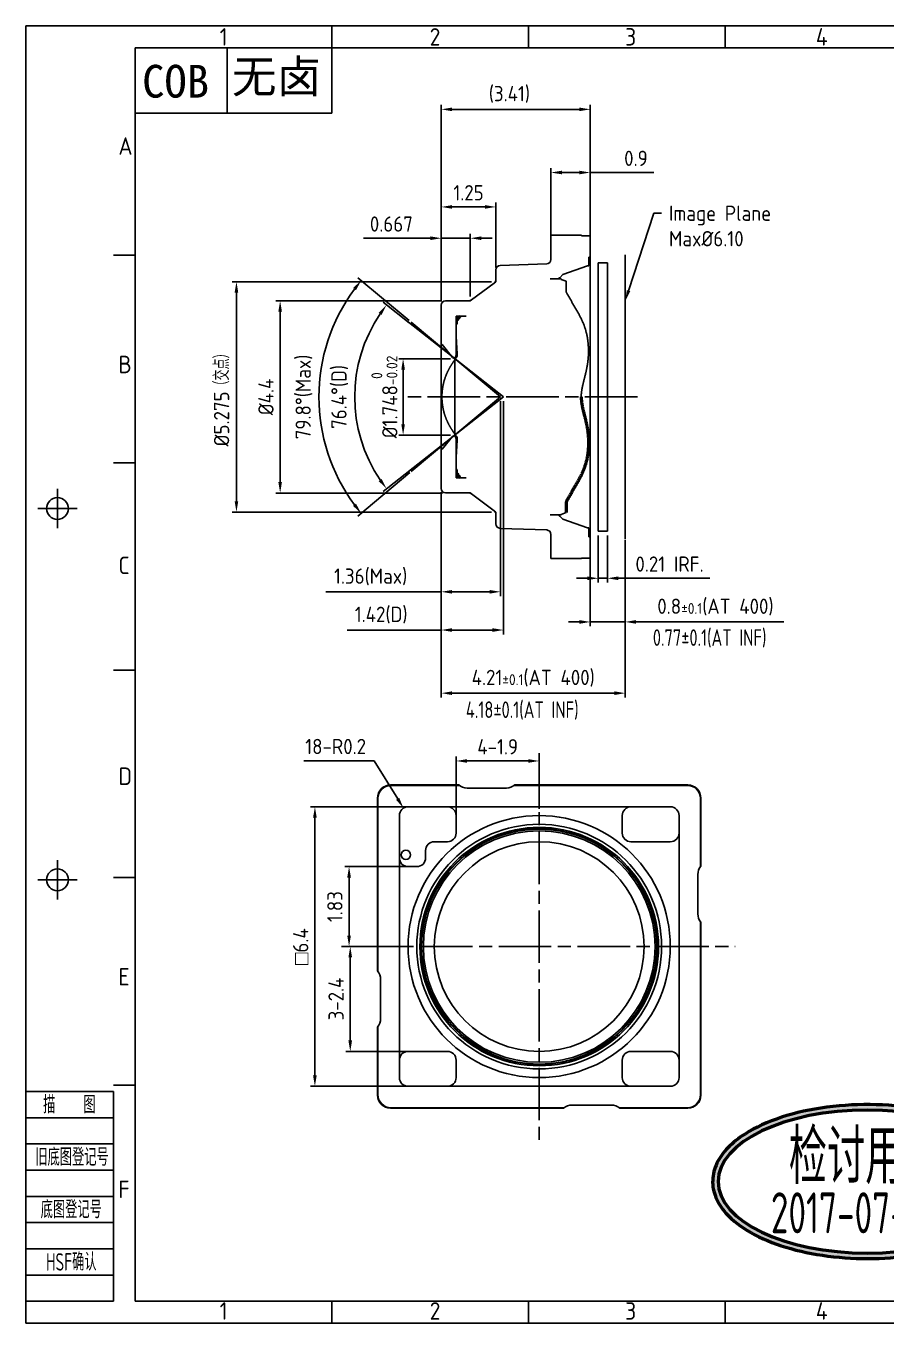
# Model space of a CAD drawing. Header units: millimetres. Extents: x 30.3 to 72.3, y 20.5 to 50.2.
# Drawn here: x 30.34 to 50.02, y 20.51 to 50.21 of the extents above; entities that cross this region are included whole.
import ezdxf
from ezdxf.enums import TextEntityAlignment as Align

# ---------------------------------------------------------------- set-up
doc = ezdxf.new("R2010")
doc.units = ezdxf.units.MM
doc.header["$LTSCALE"] = 0.1
doc.linetypes.add('AM_ISO08W050', pattern=[18, 12, -1.5, 3, -1.5])
doc.linetypes.add('Amconstr', pattern=[9999, 9999, 0])
for name, color, linetype in [('02___PRT_ALL_AXES', 7, 'Continuous'), ('5', 3, 'Continuous'), ('8', 1, 'Continuous'), ('RAHM2', 1, 'Continuous'), ('RAHM3', 2, 'Continuous')]:
    doc.layers.add(name, color=color, linetype=linetype)
for name, color, linetype, lineweight in [('AM_0', 7, 'Continuous', 50), ('AM_5', 3, 'Continuous', 25), ('AM_7', 4, 'AM_ISO08W050', 25), ('AM_BOR', 7, 'Continuous', 50), ('AM_CL', 1, 'Amconstr', 25), ('文字序号-AM_5', 3, 'Continuous', 25)]:
    doc.layers.add(name, color=color, linetype=linetype, lineweight=lineweight)
doc.styles.add('hb', font='simhei.ttf')
doc.styles.add('HZ', font='geniso', dxfattribs={"width": 0.7, "bigfont": 'hztxt'})
doc.styles.get("Standard").update_dxf_attribs({"font": 'ISOCP.SHX', "bigfont": 'gbcbig.shx'})
doc.dimstyles.new('AM_GB$0', dxfattribs={"dimtxt": 3.5, "dimasz": 2.5, "dimexe": 1, "dimexo": 1, "dimgap": 1.5, "dimtad": 1, "dimdsep": 46, "dimtxsty": 'Standard', "dimcen": 0, "dimclrd": 256, "dimclre": 256, "dimclrt": 2, "dimadec": 0, "dimazin": 2, "dimtp": 0.1, "dimtm": 0.1, "dimtfac": 0.71, "dimtdec": 3, "dimtmove": 0, "dimatfit": 3, "dimfxl": 0, "dimlwd": -1, "dimlwe": -1, "dimarcsym": 0})
doc.dimstyles.new('AM_GB$2', dxfattribs={"dimtxt": 3.5, "dimasz": 2.5, "dimexe": 1, "dimexo": 1, "dimgap": 1.5, "dimtad": 1, "dimdsep": 46, "dimtxsty": 'Standard', "dimcen": 0, "dimclrd": 256, "dimclre": 256, "dimclrt": 2, "dimadec": 0, "dimazin": 2, "dimtp": 0.1, "dimtm": 0.1, "dimtfac": 0.71, "dimtdec": 3, "dimtmove": 0, "dimatfit": 3, "dimfxl": 0, "dimlwd": -1, "dimlwe": -1, "dimarcsym": 0})
doc.dimstyles.new('AM_GB$4', dxfattribs={"dimtxt": 3.5, "dimasz": 2.5, "dimexe": 1, "dimexo": 1, "dimgap": 1.5, "dimtad": 1, "dimtoh": 1, "dimdsep": 46, "dimtxsty": 'Standard', "dimcen": 0, "dimclrd": 256, "dimclre": 256, "dimclrt": 2, "dimadec": 0, "dimazin": 2, "dimtp": 0.1, "dimtm": 0.1, "dimtfac": 0.71, "dimtdec": 3, "dimtofl": 0, "dimtmove": 0, "dimatfit": 0, "dimfxl": 0, "dimlwd": -1, "dimlwe": -1, "dimarcsym": 0})

# ---------------------------------------------------------------- blocks, each defined once
blk = doc.blocks.new('2013-A3-COB')
for p, q in [((70, 292), (70, 297)), ((115, 292), (115, 297)), ((160, 292), (160, 297)), ((25, 292), (415, 292)), ((25, 292), (25, 5)), ((25, 292), (70, 292)), ((25, 277), (25, 292)), ((46.05, 277), (46.05, 292)), ((46.05, 277), (25, 277)), ((25, 244.5), (20, 244.5)), ((25, 197), (20, 197)), ((25, 149.5), (20, 149.5)), ((25, 102), (20, 102)), ((25, 54.5), (20, 54.5)), ((415, 5), (25, 5)), ((70, 5), (70, 0)), ((115, 5), (115, 0)), ((160, 5), (160, 0)), ((160, 5), (160, 0))]:
    blk.add_line(p, q)
at = {"layer": '5'}
for p, q in [((7.2, 186.5), (7.2, 191)), ((7.2, 186.5), (2.7, 186.5)), ((7.2, 186.5), (11.7, 186.5)), ((7.2, 186.5), (7.2, 182)), ((7.2, 101.5), (7.2, 106)), ((7.2, 101.5), (2.7, 101.5)), ((7.2, 101.5), (7.2, 97)), ((7.2, 101.5), (11.7, 101.5))]:
    blk.add_line(p, q, dxfattribs=at)
blk.add_lwpolyline([(420, 0), (0, 0), (0, 297), (420, 297)], close=True, dxfattribs=at)
for centre in [(7.2, 186.5), (7.2, 101.5)]:
    blk.add_circle(centre, 2.5, dxfattribs=at)
at = {"layer": 'RAHM2'}
for p, q in [((20, 47), (0, 47)), ((20, 35), (0, 35)), ((20, 23), (0, 23)), ((20, 17), (0, 17)), ((20, 11), (0, 11))]:
    blk.add_line(p, q, dxfattribs=at)
at = {"layer": 'RAHM3'}
for p, q in [((20, 53), (0, 53)), ((20, 53), (20, 5)), ((20, 41), (0, 41)), ((20, 29), (0, 29)), ((20, 5), (0, 5))]:
    blk.add_line(p, q, dxfattribs=at)
at = {"insert": (21.48, 288.09), "char_height": 7.5, "width": 78.3284, "attachment_point": 1, "style": 'hb'}
blk.add_mtext(' COB', dxfattribs=at)
at = {"layer": 'AM_BOR', "color": 1, "lineweight": 25}
for s, p in [('1', (44.31, 292.5)), ('2', (92.37, 292.5)), ('3', (137.1, 292.5)), ('4', (180.73, 292.5)), ('A', (21.15, 267.49)), ('B', (21.15, 217.49)), ('C', (21.15, 171.49)), ('D', (21.15, 123.21)), ('E', (21.15, 77.28)), ('F', (21.15, 28.62)), ('1', (44.31, 0.77)), ('2', (92.37, 0.77)), ('3', (137.1, 0.77)), ('4', (180.73, 0.77))]:
    blk.add_text(s, height=4, dxfattribs=at).set_placement(p)
at = {"layer": 'RAHM2', "style": 'HZ', "width": 0.7}
for s, p in [('描    图', (9.92, 48)), ('旧底图登记号', (10.54, 36)), ('底图登记号', (10.37, 24)), ('HSF确认', (10.37, 12))]:
    blk.add_text(s, height=4, dxfattribs=at).set_placement(p, align=Align.CENTER)
blk.add_attdef('MT', text='', height=4, dxfattribs=at).set_placement((9.94, 43.82), align=Align.MIDDLE)
blk = doc.blocks.new('*D15')
at = {"layer": 'DEFPOINTS', "color": 0}
for p in [(39.838, 39.561), (44.048, 38.532), (44.048, 34.928)]:
    blk.add_point(p, dxfattribs=at)
at = {"layer": '文字序号-AM_5'}
for p, q in [((39.838, 39.461), (39.838, 34.828)), ((44.048, 38.432), (44.048, 34.828)), ((40.088, 34.928), (43.798, 34.928))]:
    blk.add_line(p, q, dxfattribs=at)
for points in [[(40.088, 34.97), (40.088, 34.886), (39.838, 34.928)], [(43.798, 34.97), (43.798, 34.886), (44.048, 34.928)]]:
    blk.add_solid(points, dxfattribs=at)
at = {"layer": '文字序号-AM_5', "color": 2, "insert": (41.943, 35.271), "char_height": 0.35, "attachment_point": 5}
blk.add_mtext('4.21{\\H0.248500;±0.1}(AT 400)', dxfattribs=at)
blk = doc.blocks.new('*D16')
at = {"layer": 'DEFPOINTS', "color": 0}
for p in [(43.248, 48.296), (43.248, 44.716), (39.838, 43.811)]:
    blk.add_point(p, dxfattribs=at)
at = {"layer": '文字序号-AM_5'}
for p, q in [((39.838, 43.911), (39.838, 48.396)), ((40.088, 48.296), (42.998, 48.296)), ((43.248, 44.816), (43.248, 48.396))]:
    blk.add_line(p, q, dxfattribs=at)
for points in [[(40.088, 48.337), (40.088, 48.254), (39.838, 48.296)], [(42.998, 48.337), (42.998, 48.254), (43.248, 48.296)]]:
    blk.add_solid(points, dxfattribs=at)
at = {"layer": '文字序号-AM_5', "color": 2, "insert": (41.398, 48.638), "char_height": 0.35, "attachment_point": 5}
blk.add_mtext('(3.41)', dxfattribs=at)
blk = doc.blocks.new('*D17')
at = {"layer": 'DEFPOINTS', "color": 0}
for p in [(43.431, 38.639), (43.641, 38.639), (43.641, 37.559)]:
    blk.add_point(p, dxfattribs=at)
at = {"layer": '文字序号-AM_5'}
for p, q in [((43.431, 38.539), (43.431, 37.459)), ((43.641, 38.539), (43.641, 37.459)), ((43.181, 37.559), (42.931, 37.559)), ((43.431, 37.559), (43.641, 37.559)), ((43.891, 37.559), (45.981, 37.559))]:
    blk.add_line(p, q, dxfattribs=at)
for points in [[(43.181, 37.601), (43.181, 37.517), (43.431, 37.559)], [(43.891, 37.601), (43.891, 37.517), (43.641, 37.559)]]:
    blk.add_solid(points, dxfattribs=at)
at = {"layer": '文字序号-AM_5', "color": 2, "insert": (45.061, 37.884), "char_height": 0.35, "attachment_point": 5}
blk.add_mtext('0.21 IRF.', dxfattribs=at)
blk = doc.blocks.new('*D18')
at = {"layer": 'DEFPOINTS', "color": 0}
for p in [(43.248, 38.706), (44.048, 38.532), (44.048, 36.559)]:
    blk.add_point(p, dxfattribs=at)
at = {"layer": '文字序号-AM_5'}
for p, q in [((43.248, 38.606), (43.248, 36.459)), ((44.048, 38.432), (44.048, 36.459)), ((42.998, 36.559), (42.748, 36.559)), ((43.248, 36.559), (44.048, 36.559)), ((44.298, 36.559), (47.676, 36.559))]:
    blk.add_line(p, q, dxfattribs=at)
for points in [[(42.998, 36.601), (42.998, 36.517), (43.248, 36.559)], [(44.298, 36.601), (44.298, 36.517), (44.048, 36.559)]]:
    blk.add_solid(points, dxfattribs=at)
at = {"layer": '文字序号-AM_5', "color": 2, "insert": (46.112, 36.901), "char_height": 0.35, "attachment_point": 5}
blk.add_mtext('0.8{\\H0.248500;±0.1}(AT 400)', dxfattribs=at)
blk = doc.blocks.new('*D19')
at = {"layer": 'DEFPOINTS', "color": 0}
for p in [(41.195, 41.711), (39.838, 39.561), (41.195, 37.249)]:
    blk.add_point(p, dxfattribs=at)
at = {"layer": '文字序号-AM_5'}
for p, q in [((41.195, 41.611), (41.195, 37.149)), ((39.838, 39.461), (39.838, 37.149)), ((39.838, 37.249), (37.198, 37.249)), ((40.945, 37.249), (40.088, 37.249))]:
    blk.add_line(p, q, dxfattribs=at)
for points in [[(40.088, 37.29), (40.088, 37.207), (39.838, 37.249)], [(40.945, 37.29), (40.945, 37.207), (41.195, 37.249)]]:
    blk.add_solid(points, dxfattribs=at)
at = {"layer": '文字序号-AM_5', "color": 2, "insert": (38.223, 37.591), "char_height": 0.35, "attachment_point": 5}
blk.add_mtext('1.36(Max)', dxfattribs=at)
blk = doc.blocks.new('*D20')
at = {"layer": 'DEFPOINTS', "color": 0}
for p in [(41.261, 41.711), (39.838, 39.634), (41.261, 36.374)]:
    blk.add_point(p, dxfattribs=at)
at = {"layer": '文字序号-AM_5'}
for p, q in [((41.261, 41.611), (41.261, 36.274)), ((39.838, 39.534), (39.838, 36.274)), ((39.838, 36.374), (37.684, 36.374)), ((41.011, 36.374), (40.088, 36.374))]:
    blk.add_line(p, q, dxfattribs=at)
for points in [[(40.088, 36.415), (40.088, 36.332), (39.838, 36.374)], [(41.011, 36.415), (41.011, 36.332), (41.261, 36.374)]]:
    blk.add_solid(points, dxfattribs=at)
at = {"layer": '文字序号-AM_5', "color": 2, "insert": (38.464, 36.716), "char_height": 0.35, "attachment_point": 5}
blk.add_mtext('1.42(D)', dxfattribs=at)
blk = doc.blocks.new('S5')
at = {"layer": '文字序号-AM_5', "color": 3}
for p, q in [((2196.023, 952.321), (2195.448, 950.547)), ((2196.198, 952.321), (2196.023, 952.321))]:
    blk.add_line(p, q, dxfattribs=at)
blk.add_trace([(2195.409, 950.56), (2195.488, 950.534), (2195.371, 950.309)], dxfattribs=at)
at = {"layer": '文字序号-AM_5', "color": 2, "insert": (2196.373, 952.496), "char_height": 0.35, "attachment_point": 1}
blk.add_mtext('Image Plane\\PMax%%C6.10', dxfattribs=at)
blk = doc.blocks.new('*D21')
at = {"layer": 'AM_5'}
for p, q in [((39.102, 43.462), (37.932, 44.441)), ((39.123, 39.978), (37.932, 38.981))]:
    blk.add_line(p, q, dxfattribs=at)
blk.add_arc((41.195, 41.711), 4.155, 143.5314, 216.4686, dxfattribs=at)
for points in [[(37.821, 44.206), (37.887, 44.155), (38.008, 44.377)], [(37.887, 39.268), (37.821, 39.216), (38.008, 39.045)]]:
    blk.add_solid(points, dxfattribs=at)
at = {"layer": 'DEFPOINTS', "color": 0}
for p in [(39.179, 43.398), (37.152, 42.667), (41.195, 41.711), (41.195, 41.711), (39.2, 40.042)]:
    blk.add_point(p, dxfattribs=at)
at = {"layer": 'AM_5', "color": 2, "insert": (36.697, 41.711), "char_height": 0.35, "attachment_point": 5, "rotation": 90}
blk.add_mtext('79.8°(Max)', dxfattribs=at)
blk = doc.blocks.new('*D22')
at = {"layer": 'AM_5'}
for p, q in [((39.108, 43.405), (38.509, 43.877)), ((39.123, 40.029), (38.509, 39.546))]:
    blk.add_line(p, q, dxfattribs=at)
blk.add_arc((41.261, 41.711), 3.402, 146.0116, 213.9884, dxfattribs=at)
for points in [[(38.407, 43.638), (38.474, 43.588), (38.587, 43.815)], [(38.474, 39.834), (38.407, 39.785), (38.587, 39.608)]]:
    blk.add_solid(points, dxfattribs=at)
at = {"layer": 'DEFPOINTS', "color": 0}
for p in [(39.187, 43.343), (37.943, 42.461), (41.261, 41.711), (41.261, 41.711), (39.202, 40.091)]:
    blk.add_point(p, dxfattribs=at)
at = {"layer": 'AM_5', "color": 2, "insert": (37.516, 41.711), "char_height": 0.35, "attachment_point": 5, "rotation": 90}
blk.add_mtext('76.4°(D)', dxfattribs=at)
blk = doc.blocks.new('*D23')
at = {"layer": 'AM_5'}
for p, q in [((42.348, 45.235), (42.348, 46.949)), ((43.248, 44.816), (43.248, 46.949)), ((42.598, 46.849), (42.998, 46.849)), ((43.248, 46.849), (44.7, 46.849))]:
    blk.add_line(p, q, dxfattribs=at)
for points in [[(42.598, 46.891), (42.598, 46.808), (42.348, 46.849)], [(42.998, 46.891), (42.998, 46.808), (43.248, 46.849)]]:
    blk.add_solid(points, dxfattribs=at)
at = {"layer": 'DEFPOINTS', "color": 0}
for p in [(42.348, 46.849), (42.348, 45.135), (43.248, 44.716)]:
    blk.add_point(p, dxfattribs=at)
at = {"layer": 'AM_5', "color": 2, "insert": (44.293, 47.174), "char_height": 0.35, "attachment_point": 5}
blk.add_mtext('0.9', dxfattribs=at)
blk = doc.blocks.new('*D24')
at = {"layer": 'AM_5'}
for p, q in [((39.85, 43.911), (36.053, 43.911)), ((36.153, 43.661), (36.153, 39.761)), ((39.865, 39.511), (36.053, 39.511))]:
    blk.add_line(p, q, dxfattribs=at)
for points in [[(36.111, 43.661), (36.194, 43.661), (36.153, 43.911)], [(36.111, 39.761), (36.194, 39.761), (36.153, 39.511)]]:
    blk.add_solid(points, dxfattribs=at)
at = {"layer": 'DEFPOINTS', "color": 0}
for p in [(39.95, 43.911), (36.153, 39.511), (39.965, 39.511)]:
    blk.add_point(p, dxfattribs=at)
at = {"layer": 'AM_5', "color": 2, "insert": (35.828, 41.711), "char_height": 0.35, "attachment_point": 5, "rotation": 90}
blk.add_mtext('%%c4.4', dxfattribs=at)
blk = doc.blocks.new('*D25')
at = {"layer": 'AM_5'}
for p, q in [((40.988, 44.349), (35.053, 44.349)), ((35.153, 39.324), (35.153, 44.099)), ((40.988, 39.074), (35.053, 39.074))]:
    blk.add_line(p, q, dxfattribs=at)
for points in [[(35.111, 44.099), (35.194, 44.099), (35.153, 44.349)], [(35.111, 39.324), (35.194, 39.324), (35.153, 39.074)]]:
    blk.add_solid(points, dxfattribs=at)
at = {"layer": 'DEFPOINTS', "color": 0}
for p in [(35.153, 44.349), (41.088, 44.349), (41.088, 39.074)]:
    blk.add_point(p, dxfattribs=at)
at = {"layer": 'AM_5', "color": 2, "insert": (34.816, 41.711), "char_height": 0.35, "attachment_point": 5, "rotation": 90}
blk.add_mtext('%%c5.275（交点）', dxfattribs=at)
blk = doc.blocks.new('*D26')
at = {"layer": 'AM_5'}
for p, q in [((39.838, 43.911), (39.838, 45.445)), ((40.504, 44.011), (40.504, 45.445)), ((39.588, 45.345), (38.057, 45.345)), ((40.504, 45.345), (39.838, 45.345)), ((40.754, 45.345), (41.004, 45.345))]:
    blk.add_line(p, q, dxfattribs=at)
for points in [[(39.588, 45.387), (39.588, 45.303), (39.838, 45.345)], [(40.754, 45.387), (40.754, 45.303), (40.504, 45.345)]]:
    blk.add_solid(points, dxfattribs=at)
at = {"layer": 'DEFPOINTS', "color": 0}
for p in [(40.504, 45.345), (39.838, 43.811), (40.504, 43.911)]:
    blk.add_point(p, dxfattribs=at)
at = {"layer": 'AM_5', "color": 2, "insert": (38.697, 45.67), "char_height": 0.35, "attachment_point": 5}
blk.add_mtext('0.667', dxfattribs=at)
blk = doc.blocks.new('*D27')
at = {"layer": 'AM_5'}
for p, q in [((39.838, 43.911), (39.838, 46.161)), ((40.088, 46.061), (40.838, 46.061)), ((41.088, 44.677), (41.088, 46.161))]:
    blk.add_line(p, q, dxfattribs=at)
for points in [[(40.088, 46.103), (40.088, 46.02), (39.838, 46.061)], [(40.838, 46.103), (40.838, 46.02), (41.088, 46.061)]]:
    blk.add_solid(points, dxfattribs=at)
at = {"layer": 'DEFPOINTS', "color": 0}
for p in [(41.088, 46.061), (41.088, 44.577), (39.838, 43.811)]:
    blk.add_point(p, dxfattribs=at)
at = {"layer": 'AM_5', "color": 2, "insert": (40.463, 46.386), "char_height": 0.35, "attachment_point": 5}
blk.add_mtext('1.25', dxfattribs=at)
blk = doc.blocks.new('*D28')
at = {"layer": 'AM_5'}
for p, q in [((40.05, 42.585), (38.866, 42.585)), ((38.966, 42.335), (38.966, 41.087)), ((40.05, 40.837), (38.866, 40.837))]:
    blk.add_line(p, q, dxfattribs=at)
for points in [[(38.925, 42.335), (39.008, 42.335), (38.966, 42.585)], [(38.925, 41.087), (39.008, 41.087), (38.966, 40.837)]]:
    blk.add_solid(points, dxfattribs=at)
at = {"layer": 'DEFPOINTS', "color": 0}
for p in [(40.15, 42.585), (38.966, 40.837), (40.15, 40.837)]:
    blk.add_point(p, dxfattribs=at)
at = {"layer": 'AM_5', "color": 2, "insert": (38.539, 41.711), "char_height": 0.35, "attachment_point": 5, "rotation": 90}
blk.add_mtext('%%c1.748{}{\\H0.71x;\\C3;\\S 0^ -0.02;}', dxfattribs=at)
blk = doc.blocks.new('*D48')
at = {"layer": 'AM_5'}
for p, q in [((39.433, 32.326), (36.848, 32.326)), ((36.948, 32.076), (36.948, 26.176)), ((39.721, 25.926), (36.848, 25.926))]:
    blk.add_line(p, q, dxfattribs=at)
for points in [[(36.906, 32.076), (36.99, 32.076), (36.948, 32.326)], [(36.906, 26.176), (36.99, 26.176), (36.948, 25.926)]]:
    blk.add_solid(points, dxfattribs=at)
at = {"layer": 'DEFPOINTS', "color": 0}
for p in [(39.533, 32.326), (36.948, 25.926), (39.821, 25.926)]:
    blk.add_point(p, dxfattribs=at)
at = {"layer": 'AM_5', "color": 2, "insert": (36.623, 29.126), "char_height": 0.35, "attachment_point": 5, "rotation": 90}
blk.add_mtext('{\\Famgdt;o}6.4', dxfattribs=at)
blk = doc.blocks.new('*D49')
at = {"layer": 'AM_5'}
for p, q in [((39.08, 30.957), (37.63, 30.957)), ((37.73, 30.707), (37.73, 29.376)), ((38.83, 29.126), (37.63, 29.126))]:
    blk.add_line(p, q, dxfattribs=at)
for points in [[(37.688, 30.707), (37.772, 30.707), (37.73, 30.957)], [(37.688, 29.376), (37.772, 29.376), (37.73, 29.126)]]:
    blk.add_solid(points, dxfattribs=at)
at = {"layer": 'DEFPOINTS', "color": 0}
for p in [(39.18, 30.957), (37.73, 29.126), (38.93, 29.126)]:
    blk.add_point(p, dxfattribs=at)
at = {"layer": 'AM_5', "color": 2, "insert": (37.405, 30.041), "char_height": 0.35, "attachment_point": 5, "rotation": 90}
blk.add_mtext('1.83', dxfattribs=at)
blk = doc.blocks.new('*D50')
at = {"layer": 'AM_5'}
for p, q in [((38.857, 29.126), (37.657, 29.126)), ((37.757, 26.976), (37.757, 28.876)), ((39.297, 26.726), (37.657, 26.726))]:
    blk.add_line(p, q, dxfattribs=at)
for points in [[(37.715, 28.876), (37.798, 28.876), (37.757, 29.126)], [(37.715, 26.976), (37.798, 26.976), (37.757, 26.726)]]:
    blk.add_solid(points, dxfattribs=at)
at = {"layer": 'DEFPOINTS', "color": 0}
for p in [(37.757, 29.126), (38.957, 29.126), (39.397, 26.726)]:
    blk.add_point(p, dxfattribs=at)
at = {"layer": 'AM_5', "color": 2, "insert": (37.432, 27.926), "char_height": 0.35, "attachment_point": 5, "rotation": 90}
blk.add_mtext('3-2.4', dxfattribs=at)
blk = doc.blocks.new('*D51')
at = {"layer": 'AM_5'}
for p, q in [((40.18, 32.026), (40.18, 33.476)), ((40.43, 33.376), (41.83, 33.376)), ((42.08, 32.276), (42.08, 33.476))]:
    blk.add_line(p, q, dxfattribs=at)
for points in [[(40.43, 33.417), (40.43, 33.334), (40.18, 33.376)], [(41.83, 33.417), (41.83, 33.334), (42.08, 33.376)]]:
    blk.add_solid(points, dxfattribs=at)
at = {"layer": 'DEFPOINTS', "color": 0}
for p in [(42.08, 33.376), (42.08, 32.176), (40.18, 31.926)]:
    blk.add_point(p, dxfattribs=at)
at = {"layer": 'AM_5', "color": 2, "insert": (41.13, 33.701), "char_height": 0.35, "attachment_point": 5}
blk.add_mtext('4-1.9', dxfattribs=at)
blk = doc.blocks.new('检讨用图')
at = {"layer": 'AM_0'}
h = blk.add_hatch(color=256, dxfattribs=at)
edge = h.paths.add_edge_path()
edge.add_spline(control_points=[(57.68, 0.19), (57.68, -0.63), (57.53, -1.45), (56.99, -3.04), (56.59, -3.82), (55.1, -5.94), (53.74, -7.2), (50.35, -9.44), (48.33, -10.43), (43.81, -12.05), (41.3, -12.69), (36.02, -13.59), (33.24, -13.85), (27.65, -13.96), (24.84, -13.8), (19.43, -13.11), (16.83, -12.56), (12.06, -11.11), (9.9, -10.21), (6.19, -8.12), (4.64, -6.93), (2.66, -4.7), (2.03, -3.72), (1.2, -1.69), (1, -0.63), (1.07, 1.49), (1.34, 2.55), (2.3, 4.55), (2.98, 5.51), (4.71, 7.3), (5.76, 8.13), (8.84, 10.1), (11.11, 11.14), (16.19, 12.8), (19, 13.43), (24.88, 14.2), (27.95, 14.36), (34.03, 14.19), (37.04, 13.86), (42.7, 12.75), (45.35, 11.97), (50.01, 10.03), (52.02, 8.86), (54.88, 6.5), (55.88, 5.36), (57.1, 3.22), (57.45, 2.26), (57.65, 0.91), (57.68, 0.55), (57.68, 0.19)], knot_values=[0, 0, 0, 0, 0.16215, 0.16215, 0.3243, 0.3243, 0.626117, 0.626117, 0.927933, 0.927933, 1.22975, 1.22975, 1.531566, 1.531566, 1.833383, 1.833383, 2.135199, 2.135199, 2.437016, 2.437016, 2.738833, 2.738833, 2.948145, 2.948145, 3.157457, 3.157457, 3.36677, 3.36677, 3.576082, 3.576082, 3.785394, 3.785394, 4.114059, 4.114059, 4.442724, 4.442724, 4.771388, 4.771388, 5.100053, 5.100053, 5.428718, 5.428718, 5.757382, 5.757382, 6.016288, 6.016288, 6.212104, 6.212104, 6.283185, 6.283185, 6.283185, 6.283185], degree=3, periodic=0)
edge = h.paths.add_edge_path(flags=17)
edge.add_ellipse((29.35, 0.19), major_axis=(27.32, 0), ratio=0.479632, start_angle=0, end_angle=360, ccw=False)
at = {"ltscale": 5, "extrusion": (0, 0, -1)}
blk.add_ellipse((29.35, 0.19), major_axis=(27.32, 0), ratio=0.479632, dxfattribs=at)
at = {"ltscale": 5}
blk.add_open_spline([(57.68, 0.19), (57.68, -0.63), (57.53, -1.45), (56.99, -3.04), (56.59, -3.82), (55.1, -5.94), (53.74, -7.2), (50.35, -9.44), (48.33, -10.43), (43.81, -12.05), (41.3, -12.69), (36.02, -13.59), (33.24, -13.85), (27.65, -13.96), (24.84, -13.8), (19.43, -13.11), (16.83, -12.56), (12.06, -11.11), (9.9, -10.21), (6.19, -8.12), (4.64, -6.93), (2.66, -4.7), (2.03, -3.72), (1.2, -1.69), (1, -0.63), (1.07, 1.49), (1.34, 2.55), (2.3, 4.55), (2.98, 5.51), (4.71, 7.3), (5.76, 8.13), (8.84, 10.1), (11.11, 11.14), (16.19, 12.8), (19, 13.43), (24.88, 14.2), (27.95, 14.36), (34.03, 14.19), (37.04, 13.86), (42.7, 12.75), (45.35, 11.97), (50.01, 10.03), (52.02, 8.86), (54.88, 6.5), (55.88, 5.36), (57.1, 3.22), (57.45, 2.26), (57.65, 0.91), (57.68, 0.55), (57.68, 0.19)], degree=3, knots=[0, 0, 0, 0, 0.16215, 0.16215, 0.3243, 0.3243, 0.626117, 0.626117, 0.927933, 0.927933, 1.22975, 1.22975, 1.531566, 1.531566, 1.833383, 1.833383, 2.135199, 2.135199, 2.437016, 2.437016, 2.738833, 2.738833, 2.948145, 2.948145, 3.157457, 3.157457, 3.36677, 3.36677, 3.576082, 3.576082, 3.785394, 3.785394, 4.114059, 4.114059, 4.442724, 4.442724, 4.771388, 4.771388, 5.100053, 5.100053, 5.428718, 5.428718, 5.757382, 5.757382, 6.016288, 6.016288, 6.212104, 6.212104, 6.283185, 6.283185, 6.283185, 6.283185], dxfattribs=at)
at = {"style": 'HZ', "width": 0.7}
for s, height, p in [('检讨用图', 10, (14.96, -0.27)), ('2017-07-05', 7.5, (11.68, -9.28))]:
    blk.add_text(s, height=height, dxfattribs=at).set_placement(p)
blk = doc.blocks.new('*D111')
at = {"layer": 'AM_5'}
for p, q in [((38.301, 33.382), (36.695, 33.382)), ((38.843, 32.508), (38.301, 33.382))]:
    blk.add_line(p, q, dxfattribs=at)
blk.add_solid([(38.878, 32.53), (38.807, 32.486), (38.975, 32.296)], dxfattribs=at)
at = {"layer": 'DEFPOINTS', "color": 0}
for p in [(38.975, 32.296), (39.08, 32.126)]:
    blk.add_point(p, dxfattribs=at)
at = {"layer": 'AM_5', "color": 2, "insert": (37.423, 33.707), "char_height": 0.35, "attachment_point": 5}
blk.add_mtext('18-R0.2', dxfattribs=at)

msp = doc.modelspace()

# ---------------------------------------------------------------- linework, layer by layer
for p, q in [((37.3371, 48.2055), (37.3371, 49.7055)), ((37.3371, 48.2055), (34.942, 48.2055)), ((44.0475, 41.7113), (44.0475, 44.9676)), ((43.4307, 41.7113), (43.4307, 44.7838)), ((43.6407, 44.7838), (43.4307, 44.7838)), ((43.6407, 41.7113), (43.6407, 44.7838)), ((40.1763, 43.3613), (40.2063, 43.3913)), ((40.2063, 43.3913), (40.2063, 43.4585)), ((40.2721, 43.5525), (40.2963, 43.5613)), ((40.1763, 43.0913), (40.1763, 43.3613)), ((40.202, 42.7013), (40.1763, 43.0913)), ((40.202, 42.6542), (40.202, 42.7013)), ((43.4307, 41.7113), (43.4307, 38.6388)), ((43.6407, 41.7113), (43.6407, 38.6388)), ((44.0475, 41.7113), (44.0475, 38.4549)), ((40.202, 40.7213), (40.1763, 40.3313)), ((40.202, 40.7683), (40.202, 40.7213)), ((40.1763, 40.3313), (40.1763, 40.0613)), ((40.1763, 40.0613), (40.2063, 40.0313)), ((40.2063, 40.0313), (40.2063, 39.9641)), ((40.2721, 39.8701), (40.2963, 39.8613)), ((43.6407, 38.6388), (43.4307, 38.6388))]:
    msp.add_line(p, q)
at = {"color": 7, "linetype": 'Continuous'}
for p, q in [((42.3475, 44.8578), (42.3475, 45.4113)), ((43.0475, 45.4113), (42.3475, 45.4113)), ((43.0475, 45.4113), (43.0475, 45.4013)), ((43.0475, 45.4013), (43.2475, 45.4013)), ((43.2475, 38.0213), (43.2475, 45.4013)), ((43.2175, 44.9113), (43.2175, 44.7113)), ((43.2175, 44.9113), (43.2475, 44.9113)), ((41.0875, 44.3988), (41.0875, 44.6207)), ((42.251, 44.7579), (41.1841, 44.7206)), ((43.1875, 44.7113), (42.6208, 44.5113)), ((43.2175, 44.7113), (43.1875, 44.7113)), ((41.0475, 44.3188), (40.5309, 43.9313)), ((42.5408, 44.4413), (42.5108, 44.4113)), ((42.5508, 44.4413), (42.5408, 44.4413)), ((42.6208, 44.5113), (42.5508, 44.4413)), ((39.8375, 39.6113), (39.8375, 43.8113)), ((40.4709, 43.9113), (39.9375, 43.9113)), ((40.1763, 42.6694), (40.1763, 43.5613)), ((40.4063, 43.5613), (40.1763, 43.5613)), ((39.8575, 42.9113), (39.8375, 42.9113)), ((40.0999, 42.6143), (39.8575, 42.9113)), ((40.1499, 42.5855), (40.0999, 42.6143)), ((40.1763, 42.6694), (40.1499, 42.5855)), ((40.0999, 40.8082), (39.8575, 40.5113)), ((40.1499, 40.8371), (40.0999, 40.8082)), ((40.1763, 40.7531), (40.1499, 40.8371)), ((40.1763, 39.8613), (40.1763, 40.7531)), ((39.8575, 40.5113), (39.8375, 40.5113)), ((40.4063, 39.8613), (40.1763, 39.8613)), ((40.4709, 39.5113), (39.9375, 39.5113)), ((41.0475, 39.1038), (40.5309, 39.4913)), ((41.0875, 38.8018), (41.0875, 39.0238)), ((42.5408, 38.9813), (42.5108, 39.0113)), ((42.5508, 38.9813), (42.5408, 38.9813)), ((42.6208, 38.9113), (42.5508, 38.9813)), ((43.1875, 38.7113), (42.6208, 38.9113)), ((42.251, 38.6646), (41.1841, 38.7019)), ((43.2175, 38.7113), (43.1875, 38.7113)), ((43.2175, 38.7113), (43.2175, 38.5113)), ((42.3475, 38.0113), (42.3475, 38.5647)), ((43.2175, 38.5113), (43.2475, 38.5113)), ((43.0475, 38.0213), (43.2475, 38.0213)), ((43.0475, 38.0213), (43.0475, 38.0113)), ((43.0475, 38.0113), (42.3475, 38.0113)), ((38.68, 32.8258), (40.2374, 32.8258)), ((38.69, 32.8158), (40.25, 32.8158)), ((41.33, 32.7558), (40.43, 32.7558)), ((41.51, 32.8158), (45.47, 32.8158)), ((41.5226, 32.8258), (45.48, 32.8258)), ((38.38, 28.5684), (38.38, 32.5258)), ((38.39, 28.5558), (38.39, 32.5158)), ((45.77, 32.5158), (45.77, 30.9558)), ((45.78, 32.5258), (45.78, 30.9684)), ((38.88, 32.1258), (38.88, 26.1258)), ((45.08, 32.3258), (39.08, 32.3258)), ((40.18, 31.7258), (40.18, 32.1258)), ((43.98, 32.1258), (43.98, 31.7258)), ((45.28, 26.1258), (45.28, 32.1258)), ((39.68, 31.5258), (39.98, 31.5258)), ((44.18, 31.5258), (45.08, 31.5258)), ((39.48, 31.157), (39.48, 31.3258)), ((39.08, 30.957), (39.28, 30.957)), ((45.71, 29.8758), (45.71, 30.7758)), ((45.77, 29.6958), (45.77, 25.7358)), ((45.78, 29.6832), (45.78, 25.7258)), ((38.45, 28.3758), (38.45, 27.4758)), ((38.38, 25.7258), (38.38, 27.2832)), ((38.39, 25.7358), (38.39, 27.2958)), ((39.98, 26.7258), (39.08, 26.7258)), ((40.18, 26.1258), (40.18, 26.5258)), ((43.98, 26.5258), (43.98, 26.1258)), ((45.08, 26.7258), (44.18, 26.7258)), ((39.08, 25.9258), (45.08, 25.9258)), ((42.6374, 25.4258), (38.68, 25.4258)), ((42.65, 25.4358), (38.69, 25.4358)), ((42.83, 25.4958), (43.73, 25.4958)), ((45.47, 25.4358), (43.91, 25.4358)), ((45.48, 25.4258), (43.9226, 25.4258))]:
    msp.add_line(p, q, dxfattribs=at)
for centre, radius in [((42.08, 29.1258), 3), ((42.08, 29.1258), 2.8), ((42.08, 29.1258), 2.73), ((42.08, 29.1258), 2.7), ((42.08, 29.1258), 2.69), ((42.08, 29.1258), 2.65), ((42.08, 29.1258), 2.4), ((39.03, 31.2258), 0.106)]:
    msp.add_circle(centre, radius, dxfattribs=at)
for centre, radius, start, end in [((42.2475, 44.8578), 0.1, 272, 0), ((41.1875, 44.6207), 0.1, 92, 180), ((40.9875, 44.3988), 0.1, 306.8699, 0), ((39.9375, 43.8113), 0.1, 90, 180), ((40.4709, 44.0113), 0.1, 270, 306.8699), ((39.9375, 39.6113), 0.1, 180, 270), ((40.4709, 39.4113), 0.1, 53.1301, 90), ((40.9875, 39.0238), 0.1, 0, 53.1301), ((41.1875, 38.8018), 0.1, 180, 268), ((42.2475, 38.5647), 0.1, 0, 88), ((38.68, 32.5258), 0.3, 90, 180), ((38.69, 32.5158), 0.3, 90, 180), ((40.43, 33.0558), 0.3, 230.05549, 270), ((41.33, 33.0558), 0.3, 270, 309.94451), ((45.47, 32.5158), 0.3, 0, 90), ((45.48, 32.5258), 0.3, 0, 90), ((39.08, 32.1258), 0.2, 90, 180), ((39.98, 32.1258), 0.2, 0, 90), ((44.18, 32.1258), 0.2, 90, 180), ((45.08, 32.1258), 0.2, 0, 90), ((39.68, 31.3258), 0.2, 90, 180), ((39.98, 31.7258), 0.2, 270, 0), ((44.18, 31.7258), 0.2, 180, 270), ((45.08, 31.7258), 0.2, 270, 0), ((39.08, 31.157), 0.2, 180, 270), ((39.28, 31.157), 0.2, 270, 0), ((46.01, 30.7758), 0.3, 140.05549, 180), ((46.01, 29.8758), 0.3, 180, 219.94451), ((38.15, 28.3758), 0.3, 0, 39.94451), ((38.15, 27.4758), 0.3, 320.05549, 0), ((39.08, 26.5258), 0.2, 90, 180), ((39.98, 26.5258), 0.2, 0, 90), ((44.18, 26.5258), 0.2, 90, 180), ((45.08, 26.5258), 0.2, 0, 90), ((39.08, 26.1258), 0.2, 180, 270), ((39.98, 26.1258), 0.2, 270, 0), ((44.18, 26.1258), 0.2, 180, 270), ((45.08, 26.1258), 0.2, 270, 0), ((38.68, 25.7258), 0.3, 180, 270), ((38.69, 25.7358), 0.3, 180, 270), ((45.47, 25.7358), 0.3, 270, 0), ((45.48, 25.7258), 0.3, 270, 0), ((42.83, 25.1958), 0.3, 90, 129.94451), ((43.73, 25.1958), 0.3, 50.05549, 90)]:
    msp.add_arc(centre, radius, start, end, dxfattribs=at)
for centre, start, end in [((40.152, 42.6542), 329.6219, 0), ((40.152, 40.7683), 360, 30.3781)]:
    msp.add_arc(centre, 0.05, start, end)
for points in [[(39.854, 41.7113), (39.8541, 41.7149), (39.8541, 41.722), (39.8542, 41.7328), (39.8544, 41.7435), (39.8547, 41.7542), (39.8551, 41.765), (39.8556, 41.7757), (39.8561, 41.7865), (39.8568, 41.7972), (39.8575, 41.808), (39.8583, 41.8187), (39.8592, 41.8294), (39.8602, 41.8402), (39.8613, 41.8509), (39.8625, 41.8617), (39.8637, 41.8724), (39.8651, 41.8832), (39.8665, 41.8939), (39.868, 41.9046), (39.8696, 41.9154), (39.8713, 41.9261), (39.8731, 41.9369), (39.875, 41.9476), (39.877, 41.9584), (39.879, 41.9691), (39.8812, 41.9798), (39.8834, 41.9906), (39.8857, 42.0013), (39.8881, 42.0121), (39.8907, 42.0228), (39.8933, 42.0335), (39.896, 42.0443), (39.8988, 42.055), (39.9017, 42.0658), (39.9046, 42.0765), (39.9077, 42.0873), (39.9109, 42.098), (39.9142, 42.1087), (39.9176, 42.1195), (39.921, 42.1302), (39.9246, 42.141), (39.9283, 42.1517), (39.9321, 42.1625), (39.9359, 42.1732), (39.9399, 42.1839), (39.944, 42.1947), (39.9482, 42.2054), (39.9525, 42.2162), (39.9569, 42.2269), (39.9614, 42.2377), (39.966, 42.2484), (39.9707, 42.2591), (39.9756, 42.2699), (39.9805, 42.2806), (39.9856, 42.2914), (39.9907, 42.3021), (39.996, 42.3129), (40.0014, 42.3236), (40.007, 42.3343), (40.0126, 42.3451), (40.0183, 42.3558), (40.0242, 42.3666), (40.0302, 42.3773), (40.0363, 42.388), (40.0425, 42.3988), (40.0489, 42.4095), (40.0554, 42.4203), (40.0619, 42.431), (40.0686, 42.4418), (40.0755, 42.4525), (40.0824, 42.4632), (40.0894, 42.474), (40.0966, 42.4847), (40.1038, 42.4955), (40.1112, 42.5062), (40.1186, 42.5169), (40.1261, 42.5277), (40.1337, 42.5384), (40.1412, 42.5492), (40.1489, 42.5599), (40.1564, 42.5706), (40.164, 42.5814), (40.1714, 42.5921), (40.1787, 42.6028), (40.1857, 42.6135), (40.1911, 42.6223), (40.1942, 42.6274), (40.1951, 42.6289)], [(39.854, 41.7113), (39.8541, 41.7077), (39.8541, 41.7005), (39.8542, 41.6898), (39.8544, 41.6791), (39.8547, 41.6683), (39.8551, 41.6576), (39.8556, 41.6468), (39.8561, 41.6361), (39.8568, 41.6253), (39.8575, 41.6146), (39.8583, 41.6039), (39.8592, 41.5931), (39.8602, 41.5824), (39.8613, 41.5716), (39.8625, 41.5609), (39.8637, 41.5501), (39.8651, 41.5394), (39.8665, 41.5287), (39.868, 41.5179), (39.8696, 41.5072), (39.8713, 41.4964), (39.8731, 41.4857), (39.875, 41.4749), (39.877, 41.4642), (39.879, 41.4535), (39.8812, 41.4427), (39.8834, 41.432), (39.8857, 41.4212), (39.8881, 41.4105), (39.8907, 41.3997), (39.8933, 41.389), (39.896, 41.3783), (39.8988, 41.3675), (39.9017, 41.3568), (39.9046, 41.346), (39.9077, 41.3353), (39.9109, 41.3246), (39.9142, 41.3138), (39.9176, 41.3031), (39.921, 41.2923), (39.9246, 41.2816), (39.9283, 41.2708), (39.9321, 41.2601), (39.9359, 41.2494), (39.9399, 41.2386), (39.944, 41.2279), (39.9482, 41.2171), (39.9525, 41.2064), (39.9569, 41.1956), (39.9614, 41.1849), (39.966, 41.1742), (39.9707, 41.1634), (39.9756, 41.1527), (39.9805, 41.1419), (39.9856, 41.1312), (39.9907, 41.1204), (39.996, 41.1097), (40.0014, 41.099), (40.007, 41.0882), (40.0126, 41.0775), (40.0183, 41.0667), (40.0242, 41.056), (40.0302, 41.0452), (40.0363, 41.0345), (40.0425, 41.0238), (40.0489, 41.013), (40.0554, 41.0023), (40.0619, 40.9915), (40.0686, 40.9808), (40.0755, 40.9701), (40.0824, 40.9593), (40.0894, 40.9486), (40.0966, 40.9378), (40.1038, 40.9271), (40.1112, 40.9164), (40.1186, 40.9056), (40.1261, 40.8949), (40.1337, 40.8841), (40.1412, 40.8734), (40.1489, 40.8627), (40.1564, 40.8519), (40.164, 40.8412), (40.1714, 40.8305), (40.1787, 40.8197), (40.1857, 40.809), (40.1911, 40.8003), (40.1942, 40.7951), (40.1951, 40.7936)]]:
    msp.add_open_spline(points, degree=3, knots=[0, 0, 0, 0, 0.01074209, 0.02148486, 0.03222901, 0.04297524, 0.05372422, 0.06447665, 0.07523323, 0.08599464, 0.0967616, 0.1075348, 0.11831493, 0.12910272, 0.13989888, 0.15070411, 0.16151914, 0.1723447, 0.18318153, 0.19403035, 0.20489193, 0.21576702, 0.22665638, 0.23756079, 0.24848103, 0.25941789, 0.27037219, 0.28134472, 0.29233633, 0.30334784, 0.31438012, 0.32543401, 0.33651041, 0.34761019, 0.35873427, 0.36988357, 0.381059, 0.39226154, 0.40349214, 0.41475178, 0.42604146, 0.43736221, 0.44871505, 0.46010106, 0.4715213, 0.48297687, 0.49446889, 0.5059985, 0.51756688, 0.52917519, 0.54082464, 0.55251647, 0.56425191, 0.57603222, 0.58785868, 0.59973259, 0.61165522, 0.62362789, 0.63565187, 0.64772846, 0.65985892, 0.67204449, 0.68428635, 0.69658565, 0.70894344, 0.7213607, 0.73383826, 0.7463768, 0.75897681, 0.77163851, 0.78436179, 0.79714614, 0.80999054, 0.82289331, 0.83585193, 0.84886287, 0.86192129, 0.87502073, 0.88815271, 0.90130628, 0.91446744, 0.92761853, 0.94073752, 0.95379724, 0.96676471, 0.97960064, 0.99225936, 0.9976127, 0.9976127, 0.9976127, 0.9976127])
at = {"layer": '02___PRT_ALL_AXES'}
for p, q in [((42.3306, 44.4113), (42.5806, 44.4113)), ((42.5806, 44.4013), (42.5806, 44.4113)), ((42.5806, 44.4013), (42.7006, 44.3613)), ((42.7006, 44.1113), (42.7006, 44.3613)), ((42.3306, 39.0113), (42.5806, 39.0113)), ((42.5806, 39.0213), (42.7006, 39.0613)), ((42.5806, 39.0213), (42.5806, 39.0113))]:
    msp.add_line(p, q, dxfattribs=at)
msp.add_open_spline([(43.0411, 41.7113), (43.0412, 41.7198), (43.0414, 41.7369), (43.0425, 41.7626), (43.0443, 41.7883), (43.0467, 41.814), (43.0498, 41.8396), (43.0535, 41.8653), (43.0578, 41.8909), (43.0625, 41.9166), (43.0677, 41.9423), (43.0732, 41.9679), (43.079, 41.9936), (43.0851, 42.0192), (43.0914, 42.0449), (43.0979, 42.0705), (43.1044, 42.0962), (43.111, 42.1219), (43.1175, 42.1475), (43.124, 42.1732), (43.1305, 42.1988), (43.1368, 42.2245), (43.1429, 42.2501), (43.1489, 42.2758), (43.1546, 42.3015), (43.1601, 42.3271), (43.1654, 42.3528), (43.1704, 42.3785), (43.1751, 42.4041), (43.1795, 42.4298), (43.1836, 42.4554), (43.1874, 42.4811), (43.1909, 42.5068), (43.194, 42.5324), (43.1969, 42.5581), (43.1994, 42.5838), (43.2016, 42.6094), (43.2034, 42.6351), (43.2049, 42.6607), (43.2061, 42.6864), (43.2069, 42.7121), (43.2074, 42.7377), (43.2076, 42.7634), (43.2074, 42.7891), (43.2068, 42.8147), (43.2059, 42.8404), (43.2047, 42.8661), (43.2031, 42.8917), (43.2011, 42.9174), (43.1988, 42.943), (43.1961, 42.9687), (43.193, 42.9944), (43.1895, 43.02), (43.1857, 43.0457), (43.1814, 43.0714), (43.1768, 43.097), (43.1717, 43.1227), (43.1662, 43.1484), (43.1602, 43.174), (43.1538, 43.1997), (43.147, 43.2254), (43.1396, 43.251), (43.1318, 43.2767), (43.1234, 43.3024), (43.1146, 43.328), (43.1052, 43.3537), (43.0953, 43.3794), (43.0849, 43.405), (43.0739, 43.4307), (43.0624, 43.4564), (43.0504, 43.482), (43.038, 43.5077), (43.025, 43.5333), (43.0117, 43.559), (42.998, 43.5846), (42.9839, 43.6103), (42.9696, 43.6359), (42.955, 43.6616), (42.9403, 43.6872), (42.9256, 43.7129), (42.9107, 43.7385), (42.8959, 43.7642), (42.8812, 43.7898), (42.8665, 43.8155), (42.852, 43.8412), (42.8375, 43.8668), (42.8231, 43.8925), (42.8087, 43.9182), (42.7943, 43.9438), (42.7798, 43.9695), (42.7653, 43.9952), (42.7506, 44.0208), (42.736, 44.0464), (42.7216, 44.072), (42.7097, 44.0936), (42.7029, 44.1068), (42.7006, 44.1113)], degree=3, knots=[0, 0, 0, 0, 0.0256641, 0.0513484, 0.0770717, 0.1028506, 0.1286981, 0.1546235, 0.1806318, 0.2067242, 0.2328981, 0.2591478, 0.2854651, 0.3118399, 0.3382608, 0.3647158, 0.3911926, 0.4176792, 0.4441642, 0.4706371, 0.4970884, 0.5235098, 0.5498945, 0.5762368, 0.6025325, 0.6287784, 0.6549727, 0.6811145, 0.7072041, 0.7332423, 0.759231, 0.7851723, 0.8110691, 0.8369247, 0.8627425, 0.8885262, 0.9142799, 0.9400075, 0.9657133, 0.9914015, 1.0170765, 1.0427427, 1.0684047, 1.094067, 1.1197342, 1.1454114, 1.1711032, 1.196815, 1.2225518, 1.2483192, 1.2741228, 1.2999686, 1.3258629, 1.3518124, 1.377824, 1.4039054, 1.4300646, 1.4563103, 1.4826517, 1.509099, 1.5356626, 1.5623537, 1.5891841, 1.6161656, 1.6433103, 1.6706297, 1.6981349, 1.7258355, 1.7537391, 1.781851, 1.8101733, 1.838704, 1.8674372, 1.8963621, 1.9254631, 1.9547201, 1.984109, 2.0136022, 2.0431705, 2.0727842, 2.102415, 2.1320379, 2.1616331, 2.1911876, 2.2206963, 2.2501625, 2.2795976, 2.3090196, 2.3384499, 2.3679092, 2.3974096, 2.4269448, 2.4564771, 2.485921, 2.5151292, 2.5303054, 2.5303054, 2.5303054, 2.5303054], dxfattribs=at)
at = {"layer": 'AM_0'}
msp.add_line((42.7006, 39.3113), (42.7006, 39.0613), dxfattribs=at)
for centre, start, end in [((40.3063, 43.4585), 110, 180), ((40.3063, 39.9641), 180, 250)]:
    msp.add_arc(centre, 0.1, start, end, dxfattribs=at)
msp.add_open_spline([(43.0411, 41.7113), (43.0412, 41.7027), (43.0414, 41.6856), (43.0425, 41.6599), (43.0443, 41.6343), (43.0467, 41.6086), (43.0498, 41.5829), (43.0535, 41.5573), (43.0578, 41.5316), (43.0625, 41.5059), (43.0677, 41.4803), (43.0732, 41.4546), (43.079, 41.429), (43.0851, 41.4033), (43.0914, 41.3777), (43.0979, 41.352), (43.1044, 41.3264), (43.111, 41.3007), (43.1175, 41.275), (43.124, 41.2494), (43.1305, 41.2237), (43.1368, 41.1981), (43.1429, 41.1724), (43.1489, 41.1467), (43.1546, 41.1211), (43.1601, 41.0954), (43.1654, 41.0698), (43.1704, 41.0441), (43.1751, 41.0184), (43.1795, 40.9928), (43.1836, 40.9671), (43.1874, 40.9415), (43.1909, 40.9158), (43.194, 40.8901), (43.1969, 40.8645), (43.1994, 40.8388), (43.2016, 40.8131), (43.2034, 40.7875), (43.2049, 40.7618), (43.2061, 40.7361), (43.2069, 40.7105), (43.2074, 40.6848), (43.2076, 40.6592), (43.2074, 40.6335), (43.2068, 40.6078), (43.2059, 40.5822), (43.2047, 40.5565), (43.2031, 40.5308), (43.2011, 40.5052), (43.1988, 40.4795), (43.1961, 40.4538), (43.193, 40.4282), (43.1895, 40.4025), (43.1857, 40.3768), (43.1814, 40.3512), (43.1768, 40.3255), (43.1717, 40.2999), (43.1662, 40.2742), (43.1602, 40.2485), (43.1538, 40.2229), (43.147, 40.1972), (43.1396, 40.1715), (43.1318, 40.1459), (43.1234, 40.1202), (43.1146, 40.0945), (43.1052, 40.0689), (43.0953, 40.0432), (43.0849, 40.0175), (43.0739, 39.9919), (43.0624, 39.9662), (43.0504, 39.9405), (43.038, 39.9149), (43.025, 39.8892), (43.0117, 39.8636), (42.998, 39.8379), (42.9839, 39.8123), (42.9696, 39.7866), (42.955, 39.761), (42.9403, 39.7353), (42.9256, 39.7097), (42.9107, 39.684), (42.8959, 39.6584), (42.8812, 39.6327), (42.8665, 39.6071), (42.852, 39.5814), (42.8375, 39.5557), (42.8231, 39.5301), (42.8087, 39.5044), (42.7943, 39.4787), (42.7798, 39.453), (42.7653, 39.4274), (42.7506, 39.4017), (42.736, 39.3761), (42.7216, 39.3505), (42.7097, 39.3289), (42.7029, 39.3158), (42.7006, 39.3113)], degree=3, knots=[0, 0, 0, 0, 0.0256641, 0.0513484, 0.0770717, 0.1028506, 0.1286981, 0.1546235, 0.1806318, 0.2067242, 0.2328981, 0.2591478, 0.2854651, 0.3118399, 0.3382608, 0.3647158, 0.3911926, 0.4176792, 0.4441642, 0.4706371, 0.4970884, 0.5235098, 0.5498945, 0.5762368, 0.6025325, 0.6287784, 0.6549727, 0.6811145, 0.7072041, 0.7332423, 0.759231, 0.7851723, 0.8110691, 0.8369247, 0.8627425, 0.8885262, 0.9142799, 0.9400075, 0.9657133, 0.9914015, 1.0170765, 1.0427427, 1.0684047, 1.094067, 1.1197342, 1.1454114, 1.1711032, 1.196815, 1.2225518, 1.2483192, 1.2741228, 1.2999686, 1.3258629, 1.3518124, 1.377824, 1.4039054, 1.4300646, 1.4563103, 1.4826517, 1.509099, 1.5356626, 1.5623537, 1.5891841, 1.6161656, 1.6433103, 1.6706297, 1.6981349, 1.7258355, 1.7537391, 1.781851, 1.8101733, 1.838704, 1.8674372, 1.8963621, 1.9254631, 1.9547201, 1.984109, 2.0136022, 2.0431705, 2.0727842, 2.102415, 2.1320379, 2.1616331, 2.1911876, 2.2206963, 2.2501625, 2.2795976, 2.3090196, 2.3384499, 2.3679092, 2.3974096, 2.4269448, 2.4564771, 2.485921, 2.5151292, 2.5303054, 2.5303054, 2.5303054, 2.5303054], dxfattribs=at)
at = {"layer": 'AM_7'}
for p, q in [((44.3269, 41.7113), (38.9919, 41.7113)), ((42.08, 33.5522), (42.08, 24.6046)), ((37.5574, 29.1258), (46.566, 29.1258))]:
    msp.add_line(p, q, dxfattribs=at)
at = {"layer": 'AM_CL'}
for p, q in [((41.0475, 44.3188), (41.0875, 44.3488)), ((41.0875, 44.3988), (41.0875, 44.3488)), ((40.4709, 43.9113), (40.5042, 43.9113)), ((40.5309, 43.9313), (40.5042, 43.9113)), ((40.4709, 39.5113), (40.5042, 39.5113)), ((40.5309, 39.4913), (40.5042, 39.5113)), ((41.0475, 39.1038), (41.0875, 39.0738)), ((41.0875, 39.0238), (41.0875, 39.0738))]:
    msp.add_line(p, q, dxfattribs=at)
at = {"layer": 'RAHM3'}
for p, q in [((41.2608, 41.7113), (39.0892, 43.4202)), ((39.1499, 43.4221), (41.1948, 41.7113)), ((40.1499, 41.7113), (40.1499, 42.5855)), ((41.2608, 41.7113), (39.0892, 40.0024)), ((39.1499, 40.0005), (41.1948, 41.7113)), ((40.1499, 41.7113), (40.1499, 40.8371))]:
    msp.add_line(p, q, dxfattribs=at)
at = {"layer": '文字序号-AM_5'}
msp.add_line((44.0475, 37.8133), (44.0475, 35.8403), dxfattribs=at)

# ---------------------------------------------------------------- block references
at = {"layer": '02___PRT_ALL_AXES', "lineweight": 0, "xscale": 0.1, "yscale": 0.1, "zscale": 0.1}
msp.add_blockref('2013-A3-COB', (30.3371, 20.5055), dxfattribs=at)
at = {"layer": 'AM_0', "xscale": 0.125, "yscale": 0.125, "zscale": 0.125}
msp.add_blockref('检讨用图', (45.9194, 23.7213), dxfattribs=at)
at = {"layer": '文字序号-AM_5'}
msp.add_blockref('S5', (-2151.3236, -906.4033), dxfattribs=at)

# ---------------------------------------------------------------- texts
at = {"insert": (34.5379, 49.4232), "char_height": 0.75, "width": 7.83284, "attachment_point": 1, "style": 'hb'}
msp.add_mtext(' 无卤', dxfattribs=at)
at = {"layer": '8', "width": 0.8}
for s, p in [('0.77±0.1(AT INF)', (44.6794, 36.0105)), ('4.18±0.1(AT INF)', (40.4026, 34.3595))]:
    msp.add_text(s, height=0.38043, dxfattribs=at).set_placement(p)

# ---------------------------------------------------------------- dimensions: what is measured, and where the dimension line sits
at = {"layer": 'AM_5'}
for base, p1, p2, override, picture, middle in [((42.3475, 46.8493), (43.2475, 44.7163), (42.3475, 45.1346), {"dimscale": 0.1}, '*D23', (44.2927, 46.8493)), ((40.5042, 45.3451), (39.8375, 43.8113), (40.5042, 43.9113), {"dimscale": 0.1, "dimdec": 3, "dimadec": 2}, '*D26', (38.6974, 45.3451))]:
    dim = msp.add_linear_dim(base=base, p1=p1, p2=p2, dimstyle='AM_GB$0', override=override, dxfattribs=at)
    dim.commit()
    dim.dimension.update_dxf_attribs({"geometry": picture, "text_midpoint": middle, "dimtype": 160})
dim = msp.add_linear_dim(base=(41.0875, 46.0613), p1=(39.8375, 43.8113), p2=(41.0875, 44.5769), dimstyle='AM_GB$0', override={"dimscale": 0.1, "dimdec": 3, "dimadec": 2}, dxfattribs=at)
dim.commit()
dim.dimension.update_dxf_attribs({"geometry": '*D27', "text_midpoint": (40.4625, 46.3863)})
for base, p1, p2, text, override, picture, middle in [((35.1526, 44.3488), (41.0875, 39.0738), (41.0875, 44.3488), '%%c<>（交点）', {"dimscale": 0.1, "dimdec": 3, "dimadec": 2}, '*D25', (34.816, 41.7113)), ((36.1526, 39.5113), (39.9502, 43.9113), (39.9645, 39.5113), '%%c<>', {"dimscale": 0.1, "dimdec": 3, "dimadec": 2, "dimtp": 0.01, "dimtm": 0.01, "dimtdec": 3, "dimtzin": 8}, '*D24', (35.8276, 41.7113)), ((36.948, 25.9258), (39.5332, 32.3258), (39.8213, 25.9258), '{\\Famgdt;o}<>', {"dimscale": 0.1, "dimtp": 0.01, "dimtm": 0}, '*D48', (36.623, 29.1258)), ((37.7566, 29.1258), (39.3967, 26.7258), (38.9566, 29.1258), '3-<>', {"dimscale": 0.1, "dimtp": 0.01, "dimtm": 0}, '*D50', (37.4316, 27.9258))]:
    dim = msp.add_linear_dim(base=base, p1=p1, p2=p2, angle=90, text=text, dimstyle='AM_GB$0', override=override, dxfattribs=at)
    dim.commit()
    dim.dimension.update_dxf_attribs({"geometry": picture, "text_midpoint": middle})
for base, line1, line2, text, override, picture, middle in [((37.1518, 42.6674), ((39.1996, 40.042), (41.1948, 41.7113)), ((39.1789, 43.3978), (41.1948, 41.7113)), '<>(Max)', {"dimscale": 0.1, "dimadec": 1, "dimtp": 0, "dimtm": 0.02}, '*D21', (36.6969, 41.7113)), ((37.9426, 42.4611), ((39.1866, 43.3435), (41.2608, 41.7113)), ((39.2017, 40.0909), (41.2608, 41.7113)), '<>(D)', {"dimscale": 0.1, "dimadec": 2, "dimtp": 0, "dimtm": 0.02}, '*D22', (37.5156, 41.7113))]:
    dim = msp.add_angular_dim_2l(base=base, line1=line1, line2=line2, text=text, dimstyle='AM_GB$2', override=override, dxfattribs=at)
    dim.commit()
    dim.dimension.update_dxf_attribs({"geometry": picture, "text_midpoint": middle})
dim = msp.add_linear_dim(base=(38.9663, 40.8371), p1=(40.1499, 42.5855), p2=(40.1499, 40.8371), angle=90, text='%%c<>{}{\\H0.71x;\\C3;\\S 0^ -0.02;}', dimstyle='AM_GB$0', override={"dimscale": 0.1, "dimdec": 3, "dimadec": 2, "dimtp": 0, "dimtm": 0.02, "dimtdec": 3, "dimtzin": 8}, dxfattribs=at)
dim.commit()
dim.dimension.update_dxf_attribs({"geometry": '*D28', "text_midpoint": (38.9663, 41.7113), "dimtype": 160})
dim = msp.add_radius_dim(center=(39.08, 32.1258), mpoint=(38.9746, 32.2957), text='18-<>', dimstyle='AM_GB$4', override={"dimscale": 0.1, "dimtp": 0.01, "dimtm": 0}, dxfattribs=at)
dim.commit()
dim.dimension.update_dxf_attribs({"geometry": '*D111', "text_midpoint": (37.4227, 33.3817), "dimtype": 164})
dim = msp.add_linear_dim(base=(42.08, 33.3758), p1=(40.18, 31.9258), p2=(42.08, 32.1758), text='4-<>', dimstyle='AM_GB$0', override={"dimscale": 0.1, "dimtp": 0.01, "dimtm": 0}, dxfattribs=at)
dim.commit()
dim.dimension.update_dxf_attribs({"geometry": '*D51', "text_midpoint": (41.13, 33.7008)})
dim = msp.add_linear_dim(base=(37.73, 29.1258), p1=(39.18, 30.957), p2=(38.93, 29.1258), angle=90, dimstyle='AM_GB$0', override={"dimscale": 0.1, "dimtp": 0.01, "dimtm": 0}, dxfattribs=at)
dim.commit()
dim.dimension.update_dxf_attribs({"geometry": '*D49', "text_midpoint": (37.405, 30.0414)})
at = {"layer": '文字序号-AM_5'}
for base, p1, p2, text, override, picture, middle in [((43.2475, 48.2957), (39.8375, 43.8113), (43.2475, 44.7163), '(<>)', {"dimscale": 0.1, "dimdec": 3, "dimadec": 4, "dimtp": 0.04, "dimtm": 0, "dimtdec": 4, "dimtzin": 8}, '*D16', (41.3982, 48.2957)), ((41.1948, 37.2487), (39.8375, 39.5613), (41.1948, 41.7113), '<>(Max)', {"dimscale": 0.1, "dimadec": 4, "dimtdec": 4}, '*D19', (38.2233, 37.2487)), ((41.2608, 36.3735), (39.8375, 39.6344), (41.2608, 41.7113), '<>(D)', {"dimscale": 0.1, "dimadec": 4, "dimtdec": 4}, '*D20', (38.4637, 36.3735))]:
    dim = msp.add_linear_dim(base=base, p1=p1, p2=p2, text=text, dimstyle='AM_GB$0', override=override, dxfattribs=at)
    dim.commit()
    dim.dimension.update_dxf_attribs({"geometry": picture, "text_midpoint": middle, "dimtype": 160})
for base, p1, p2, text, override, picture, middle in [((44.0475, 34.9281), (39.8375, 39.5613), (44.0475, 38.5319), '<>(AT 400)', {"dimscale": 0.1, "dimdec": 3, "dimadec": 4, "dimtol": 1, "dimtdec": 4}, '*D15', (41.9425, 35.2706)), ((44.0475, 36.5589), (43.2475, 38.7063), (44.0475, 38.5319), '<>(AT 400)', {"dimscale": 0.1, "dimdec": 3, "dimadec": 4, "dimtol": 1, "dimtdec": 4}, '*D18', (46.1119, 36.9014)), ((43.6407, 37.5589), (43.4307, 38.6388), (43.6407, 38.6388), '<> IRF.', {"dimscale": 0.1, "dimadec": 4, "dimtdec": 4}, '*D17', (45.0609, 37.8839))]:
    dim = msp.add_linear_dim(base=base, p1=p1, p2=p2, text=text, dimstyle='AM_GB$0', override=override, dxfattribs=at)
    dim.commit()
    dim.dimension.update_dxf_attribs({"geometry": picture, "text_midpoint": middle})

doc.saveas('drawing.dxf')
